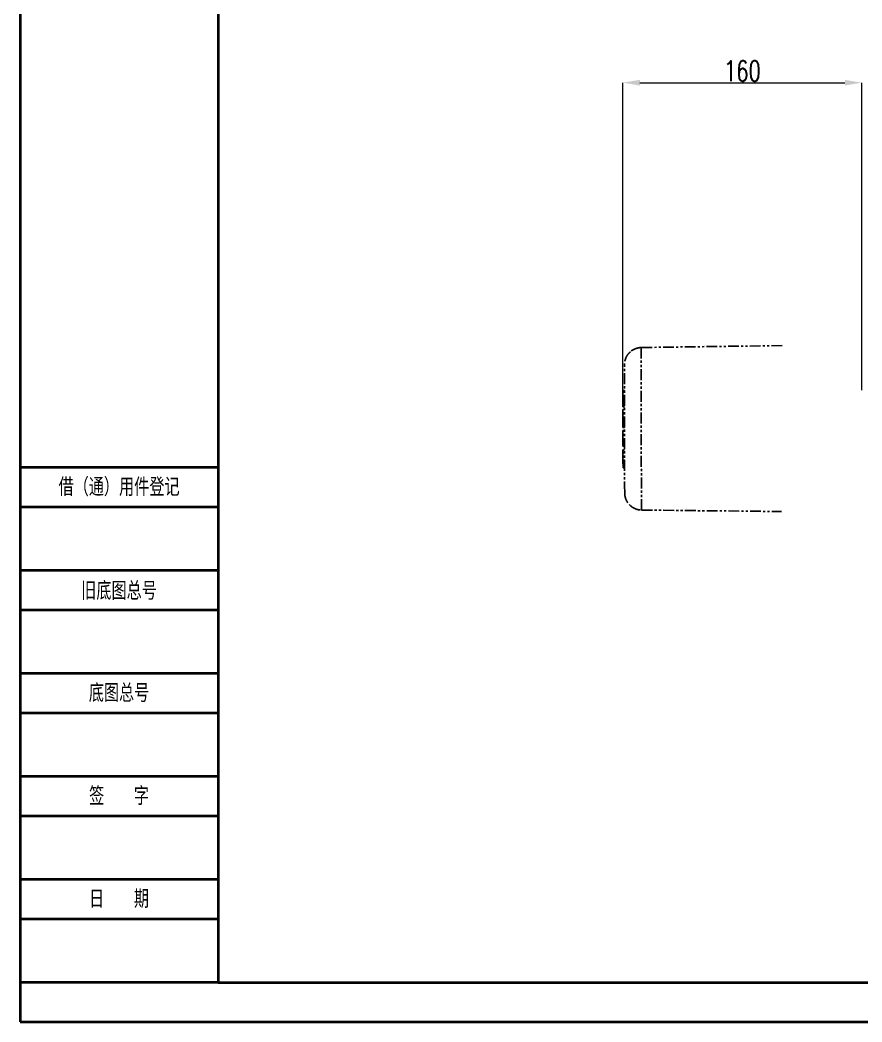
# Model space of a CAD drawing. Header units: millimetres. Extents: x 2301 to 4250, y 838 to 2217.
# Drawn here: x 2301 to 2794, y 838 to 1425 of the extents above; entities that cross this region are included whole.
import ezdxf

# ---------------------------------------------------------------- set-up
doc = ezdxf.new("R2010")
doc.units = ezdxf.units.MM
doc.linetypes.add('PHANTOM', pattern=[12.7, 6.35, -1.27, 1.27, -1.27, 1.27, -1.27])
for name, color, linetype, lineweight in [('AM_5', 3, 'Continuous', 25), ('AM_BOR', 7, 'Continuous', 50), ('文字', 7, 'Continuous', 13), ('粗实线', 7, 'Continuous', 40)]:
    doc.layers.add(name, color=color, linetype=linetype, lineweight=lineweight)
doc.styles.add('SLDTEXTSTYLE1', font='txt.shx', dxfattribs={"width": 0.7, "bigfont": 'gbcbig.shx'})
doc.styles.add('标注', font='txt.shx', dxfattribs={"width": 0.7, "height": 3.5})
doc.dimstyles.new('SLDDIMSTYLE12$0', dxfattribs={"dimtxt": 12, "dimasz": 10, "dimexe": 0, "dimexo": 0.0625, "dimgap": 0.875, "dimtad": 1, "dimdec": 1, "dimlfac": 1.8, "dimrnd": 1e-09, "dimzin": 12, "dimdsep": 46, "dimtxsty": 'SLDTEXTSTYLE1', "dimcen": 0.09, "dimdle": 8.16, "dimclrd": 3, "dimclre": 3, "dimadec": 0, "dimazin": 3, "dimtfac": 1, "dimtdec": 1, "dimtofl": 0, "dimtmove": 0, "dimatfit": 3, "dimfxl": 0, "dimfrac": 2, "dimtolj": 1, "dimlwd": 5, "dimlwe": 5, "dimarcsym": 0})

# ---------------------------------------------------------------- blocks, each defined once
blk = doc.blocks.new('rA3')
at = {"layer": '粗实线'}
for p, q in [((333.38, 421.26), (333.38, 124.26)), ((358.38, 416.26), (358.38, 129.26)), ((358.38, 194.26), (333.38, 194.26)), ((358.38, 189.26), (333.38, 189.26)), ((358.38, 181.26), (333.38, 181.26)), ((358.38, 176.26), (333.38, 176.26)), ((358.38, 168.26), (333.38, 168.26)), ((358.38, 163.26), (333.38, 163.26)), ((358.38, 155.26), (333.38, 155.26)), ((358.38, 150.26), (333.38, 150.26)), ((358.38, 142.26), (333.38, 142.26)), ((358.38, 137.26), (333.38, 137.26)), ((358.38, 129.26), (333.38, 129.26)), ((358.38, 129.26), (748.38, 129.26)), ((333.38, 124.26), (753.38, 124.26))]:
    blk.add_line(p, q, dxfattribs=at)
at = {"layer": '文字', "char_height": 2, "width": 25, "attachment_point": 5, "style": '标注'}
for s, insert in [('{\\fSimSun|b0|i0|c134|p54;借（通）用件登记}', (345.88, 191.76)), ('{\\fSimSun|b0|i0|c134|p54;旧底图总号}', (345.88, 178.67)), ('{\\fSimSun|b0|i0|c134|p54;底图总号}', (345.88, 165.76)), ('{\\fSimSun|b0|i0|c134|p54;签}   {\\fSimSun|b0|i0|c134|p54;字}', (345.88, 152.76)), ('{\\fSimSun|b0|i0|c134|p54;日}   {\\fSimSun|b0|i0|c134|p54;期}', (345.88, 139.76))]:
    blk.add_mtext(s, dxfattribs=dict(at, insert=insert))
blk = doc.blocks.new('*D74')
at = {"layer": 'AM_5', "color": 3, "lineweight": 5, "transparency": 16777216}
blk.add_line((2654.28, 1208.4), (2654.28, 1388.78), dxfattribs=at)
at = {"layer": 'AM_5', "color": 3, "linetype": 'Continuous', "lineweight": 5, "transparency": 16777216}
for p, q in [((2664.28, 1388.78), (2784.34, 1388.78)), ((2794.34, 1208.64), (2794.34, 1388.78))]:
    blk.add_line(p, q, dxfattribs=at)
at = {"layer": 'AM_5', "color": 3, "transparency": 16777216}
for points in [[(2664.28, 1390.45), (2664.28, 1387.11), (2654.28, 1388.78)], [(2784.34, 1390.45), (2784.34, 1387.11), (2794.34, 1388.78)]]:
    blk.add_solid(points, dxfattribs=at)
at = {"layer": 'Defpoints', "color": 0, "transparency": 16777216}
for p in [(2794.34, 1388.78), (2654.28, 1208.34), (2794.34, 1208.58)]:
    blk.add_point(p, dxfattribs=at)
at = {"layer": 'AM_5', "color": 0, "transparency": 16777216, "insert": (2724.31, 1395.66), "char_height": 12, "attachment_point": 5, "style": 'SLDTEXTSTYLE1'}
blk.add_mtext('\\A1;160', dxfattribs=at)

msp = doc.modelspace()

# ---------------------------------------------------------------- linework, layer by layer
at = {"color": 7, "linetype": 'PHANTOM', "lineweight": 25}
for p, q in [((2665.128, 1233.582), (2747.8, 1234.734)), ((2654.277, 1208.336), (2655.199, 1208.338)), ((2654.277, 1208.336), (2654.285, 1203.95)), ((2654.285, 1203.95), (2655.198, 1203.952)), ((2654.302, 1199.213), (2655.199, 1199.215)), ((2654.323, 1199.214), (2654.325, 1198.776)), ((2654.325, 1198.776), (2655.199, 1198.777)), ((2654.328, 1197.249), (2654.304, 1192.863)), ((2654.304, 1192.863), (2655.204, 1192.864)), ((2654.304, 1192.863), (2654.307, 1191.108)), ((2654.328, 1197.249), (2655.2, 1197.25)), ((2654.307, 1191.108), (2655.206, 1191.11)), ((2654.307, 1191.108), (2654.346, 1186.722)), ((2654.346, 1186.722), (2655.213, 1186.724)), ((2654.334, 1184.933), (2655.216, 1184.934)), ((2654.326, 1180.021), (2655.226, 1180.022)), ((2654.344, 1175.723), (2655.236, 1175.725)), ((2654.349, 1175.723), (2654.365, 1175.723)), ((2654.368, 1173.67), (2654.344, 1169.284)), ((2654.344, 1169.284), (2655.255, 1169.285)), ((2654.344, 1169.284), (2654.347, 1167.529)), ((2654.368, 1173.67), (2655.242, 1173.671)), ((2654.347, 1167.529), (2655.261, 1167.531)), ((2654.347, 1167.529), (2654.387, 1163.143)), ((2654.387, 1163.143), (2655.278, 1163.145)), ((2665.292, 1138.322), (2747.299, 1137.461))]:
    msp.add_line(p, q, dxfattribs=at)
at = {"color": 7, "linetype": 'PHANTOM', "lineweight": 25, "flags": 128}
for points in [[(2665.128, 1233.582), (2665.116, 1233.401), (2665.104, 1232.858), (2665.092, 1231.959), (2665.082, 1230.709), (2665.073, 1229.119), (2665.065, 1227.201), (2665.057, 1224.968), (2665.051, 1222.438), (2665.047, 1219.631), (2665.043, 1216.568), (2665.041, 1213.271), (2665.04, 1209.767), (2665.04, 1206.081), (2665.042, 1202.242), (2665.044, 1198.279), (2665.049, 1194.223), (2665.054, 1190.103), (2665.061, 1185.952), (2665.068, 1181.8), (2665.077, 1177.681), (2665.087, 1173.624), (2665.098, 1169.661), (2665.109, 1165.822), (2665.122, 1162.137), (2665.135, 1158.632), (2665.148, 1155.336), (2665.162, 1152.272), (2665.177, 1149.465), (2665.191, 1146.936), (2665.206, 1144.703), (2665.221, 1142.784), (2665.236, 1141.194), (2665.251, 1139.945), (2665.265, 1139.045), (2665.279, 1138.503), (2665.292, 1138.322)], [(2655.38, 1148.675), (2655.373, 1149.027), (2655.36, 1149.924), (2655.347, 1151.169), (2655.334, 1152.747), (2655.321, 1154.646), (2655.307, 1156.846), (2655.295, 1159.326), (2655.282, 1162.062), (2655.27, 1165.028), (2655.259, 1168.196), (2655.248, 1171.534), (2655.238, 1175.011), (2655.229, 1178.593), (2655.221, 1182.246), (2655.214, 1185.935), (2655.208, 1189.623), (2655.204, 1193.276), (2655.201, 1196.858), (2655.198, 1200.335), (2655.198, 1203.674), (2655.198, 1206.841), (2655.2, 1209.808), (2655.203, 1212.544), (2655.207, 1215.024), (2655.213, 1217.224), (2655.22, 1219.122), (2655.228, 1220.701), (2655.236, 1221.945), (2655.246, 1222.843), (2655.249, 1223.061)]]:
    msp.add_lwpolyline(points, dxfattribs=at)
at = {"color": 7, "linetype": 'PHANTOM', "lineweight": 25}
for centre, start, end in [((2665.268, 1223.583), 90.79852, 132.254728), ((2665.397, 1148.321), 227.819341, 269.398468)]:
    msp.add_arc(centre, 10, start, end, dxfattribs=at)
for points, knots in [([(2658.558, 1230.966), (2658.421, 1230.849), (2657.942, 1230.444), (2657.276, 1229.629), (2656.58, 1228.587), (2656.067, 1227.551), (2655.711, 1226.583), (2655.493, 1225.744), (2655.374, 1225.078), (2655.317, 1224.608), (2655.289, 1224.288), (2655.274, 1224.04), (2655.264, 1223.809), (2655.257, 1223.571), (2655.253, 1223.358), (2655.251, 1223.237)], [0, 0, 0, 0, 0.0423496, 0.1477582, 0.2464023, 0.337503, 0.4196613, 0.489936, 0.5440222, 0.5861435, 0.6243131, 0.6713738, 0.7413235, 0.8536977, 1, 1, 1, 1]), ([(2654.285, 1203.95), (2654.286, 1203.431), (2654.288, 1202.394), (2654.291, 1201.125), (2654.294, 1200.189), (2654.297, 1199.61), (2654.3, 1199.262), (2654.301, 1199.23), (2654.302, 1199.213)], [0, 0, 0, 0, 0.2503765, 0.5004055, 0.6255352, 0.7503101, 0.8750239, 1, 1, 1, 1]), ([(2654.334, 1184.933), (2654.333, 1184.913), (2654.33, 1184.873), (2654.326, 1184.434), (2654.323, 1183.439), (2654.323, 1181.862), (2654.325, 1180.635), (2654.326, 1180.021)], [0, 0, 0, 0, 0.1872508, 0.3741637, 0.5604995, 0.7798604, 1, 1, 1, 1]), ([(2654.326, 1180.021), (2654.327, 1179.431), (2654.329, 1178.255), (2654.334, 1176.777), (2654.34, 1175.855), (2654.343, 1175.767), (2654.344, 1175.723)], [0, 0, 0, 0, 0.2808609, 0.5601449, 0.7799227, 1, 1, 1, 1]), ([(2655.384, 1148.464), (2655.386, 1148.349), (2655.39, 1148.157), (2655.402, 1147.89), (2655.421, 1147.562), (2655.471, 1147.066), (2655.565, 1146.444), (2655.751, 1145.625), (2656.103, 1144.559), (2656.679, 1143.342), (2657.514, 1142.131), (2658.196, 1141.314), (2658.637, 1140.965), (2658.692, 1140.922)], [0, 0, 0, 0, 0.1593887, 0.2649235, 0.3428064, 0.3912257, 0.4460762, 0.516511, 0.608694, 0.7323916, 0.8572347, 0.9822754, 1, 1, 1, 1])]:
    msp.add_open_spline(points, degree=3, knots=knots, dxfattribs=at)

# ---------------------------------------------------------------- block references
at = {"layer": 'AM_BOR', "xscale": 4.640625, "yscale": 4.640625, "zscale": 4.640625}
msp.add_blockref('rA3', (754.108, 261.704), dxfattribs=at)

# ---------------------------------------------------------------- dimensions: what is measured, and where the dimension line sits
at = {"layer": 'AM_5'}
dim = msp.add_linear_dim(base=(2794.343, 1388.781), p1=(2654.277, 1208.336), p2=(2794.343, 1208.577), text='160', dimstyle='SLDDIMSTYLE12$0', override={"dimlfac": 1, "dimpost": ''}, dxfattribs=at)
dim.commit()
dim.dimension.update_dxf_attribs({"geometry": '*D74', "text_midpoint": (2724.31, 1395.656)})

doc.saveas('drawing.dxf')
